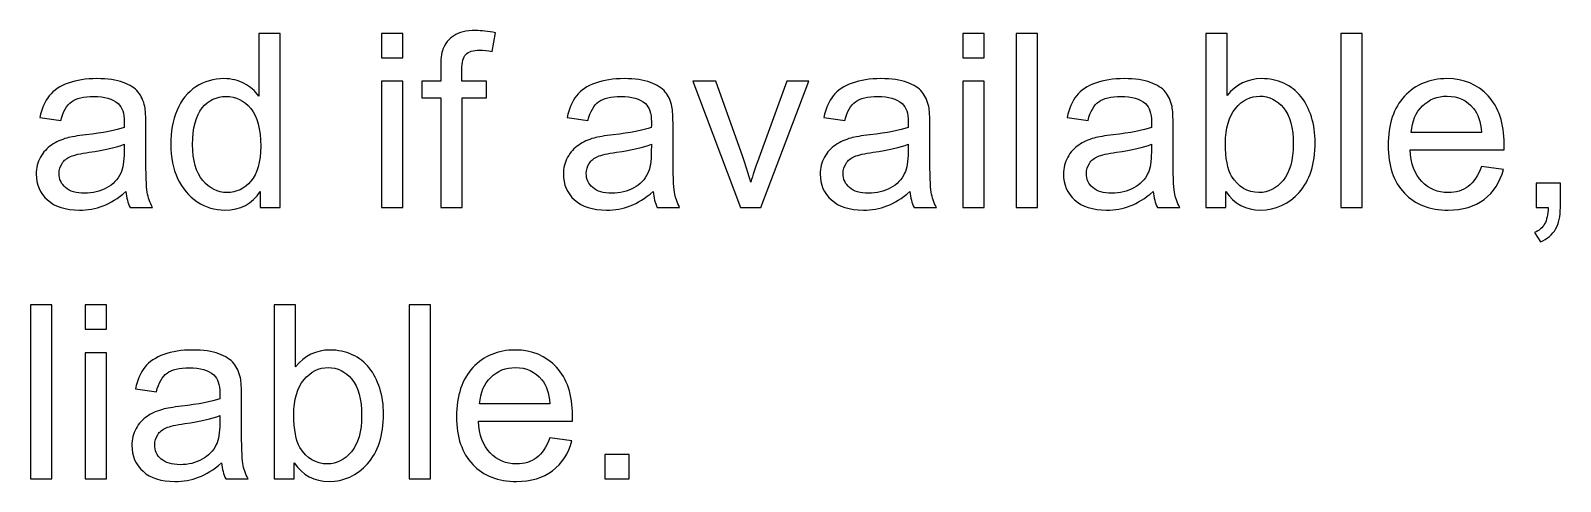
# Model space of a CAD drawing. Header units: centimetres. Extents: x 32 to 238, y -190 to 31.
# Drawn here: x 93.77 to 109.75, y -88.99 to -84.28 of the extents above; entities that cross this region are included whole.
import ezdxf

# ---------------------------------------------------------------- set-up
doc = ezdxf.new("R2010")
doc.units = ezdxf.units.CM
doc.header["$MEASUREMENT"] = 0
doc.layers.add('Layer 1', color=7, linetype='Continuous')

msp = doc.modelspace()

# ---------------------------------------------------------------- linework, layer by layer
at = {"layer": 'Layer 1', "color": 250}
for points, knots in [([(96.16921, -86.12579), (96.16921, -86.12579), (96.16921, -85.95857), (96.16921, -85.95857), (96.08581, -86.08854), (95.96305, -86.15373), (95.80091, -86.15373), (95.69592, -86.15373), (95.5994, -86.12494), (95.51177, -86.06695), (95.42372, -86.00937), (95.35556, -85.92852), (95.30688, -85.82522), (95.25862, -85.72151), (95.23449, -85.60255), (95.23449, -85.46793), (95.23449, -85.3367), (95.2565, -85.21774), (95.30011, -85.11064), (95.34413, -85.00396), (95.40975, -84.92183), (95.49738, -84.8651), (95.58459, -84.80795), (95.6828, -84.77959), (95.79075, -84.77959), (95.87034, -84.77959), (95.94103, -84.79652), (96.00284, -84.82997), (96.06465, -84.86341), (96.11502, -84.90744), (96.15397, -84.9612), (96.15397, -84.9612), (96.15397, -84.30715), (96.15397, -84.30715), (96.15397, -84.30715), (96.37749, -84.30715), (96.37749, -84.30715), (96.37749, -84.30715), (96.37749, -86.12579), (96.37749, -86.12579), (96.37749, -86.12579), (96.16921, -86.12579), (96.16921, -86.12579)], [0, 0, 0, 0, 0.07142857, 0.07142857, 0.07142857, 0.14285714, 0.14285714, 0.14285714, 0.21428571, 0.21428571, 0.21428571, 0.28571429, 0.28571429, 0.28571429, 0.35714286, 0.35714286, 0.35714286, 0.42857143, 0.42857143, 0.42857143, 0.5, 0.5, 0.5, 0.57142857, 0.57142857, 0.57142857, 0.64285714, 0.64285714, 0.64285714, 0.71428571, 0.71428571, 0.71428571, 0.78571429, 0.78571429, 0.78571429, 0.85714286, 0.85714286, 0.85714286, 0.92857143, 0.92857143, 0.92857143, 1, 1, 1, 1]), ([(97.43667, -84.56115), (97.43667, -84.56115), (97.43667, -84.30715), (97.43667, -84.30715), (97.43667, -84.30715), (97.66019, -84.30715), (97.66019, -84.30715), (97.66019, -84.30715), (97.66019, -84.56115), (97.66019, -84.56115), (97.66019, -84.56115), (97.43667, -84.56115), (97.43667, -84.56115)], [0, 0, 0, 0, 0.25, 0.25, 0.25, 0.5, 0.5, 0.5, 0.75, 0.75, 0.75, 1, 1, 1, 1]), ([(98.05431, -86.12579), (98.05431, -86.12579), (98.05431, -84.98025), (98.05431, -84.98025), (98.05431, -84.98025), (97.85619, -84.98025), (97.85619, -84.98025), (97.85619, -84.98025), (97.85619, -84.80753), (97.85619, -84.80753), (97.85619, -84.80753), (98.05431, -84.80753), (98.05431, -84.80753), (98.05431, -84.80753), (98.05431, -84.66783), (98.05431, -84.66783), (98.05431, -84.57935), (98.06193, -84.51374), (98.07759, -84.47098), (98.09918, -84.41341), (98.13644, -84.36642), (98.19062, -84.33043), (98.24439, -84.29445), (98.32016, -84.27667), (98.41753, -84.27667), (98.48061, -84.27667), (98.55003, -84.28429), (98.62623, -84.29911), (98.62623, -84.29911), (98.59279, -84.49469), (98.59279, -84.49469), (98.54622, -84.48664), (98.50262, -84.48241), (98.46113, -84.48241), (98.3934, -84.48241), (98.34556, -84.4968), (98.3172, -84.52559), (98.28926, -84.55438), (98.27529, -84.60814), (98.27529, -84.68688), (98.27529, -84.68688), (98.27529, -84.80753), (98.27529, -84.80753), (98.27529, -84.80753), (98.53183, -84.80753), (98.53183, -84.80753), (98.53183, -84.80753), (98.53183, -84.98025), (98.53183, -84.98025), (98.53183, -84.98025), (98.27783, -84.98025), (98.27783, -84.98025), (98.27783, -84.98025), (98.27783, -86.12579), (98.27783, -86.12579), (98.27783, -86.12579), (98.05431, -86.12579), (98.05431, -86.12579)], [0, 0, 0, 0, 0.05263158, 0.05263158, 0.05263158, 0.10526316, 0.10526316, 0.10526316, 0.15789474, 0.15789474, 0.15789474, 0.21052632, 0.21052632, 0.21052632, 0.26315789, 0.26315789, 0.26315789, 0.31578947, 0.31578947, 0.31578947, 0.36842105, 0.36842105, 0.36842105, 0.42105263, 0.42105263, 0.42105263, 0.47368421, 0.47368421, 0.47368421, 0.52631579, 0.52631579, 0.52631579, 0.57894737, 0.57894737, 0.57894737, 0.63157895, 0.63157895, 0.63157895, 0.68421053, 0.68421053, 0.68421053, 0.73684211, 0.73684211, 0.73684211, 0.78947368, 0.78947368, 0.78947368, 0.84210526, 0.84210526, 0.84210526, 0.89473684, 0.89473684, 0.89473684, 0.94736842, 0.94736842, 0.94736842, 1, 1, 1, 1]), ([(103.50769, -84.56115), (103.50769, -84.56115), (103.50769, -84.30715), (103.50769, -84.30715), (103.50769, -84.30715), (103.73121, -84.30715), (103.73121, -84.30715), (103.73121, -84.30715), (103.73121, -84.56115), (103.73121, -84.56115), (103.73121, -84.56115), (103.50769, -84.56115), (103.50769, -84.56115)], [0, 0, 0, 0, 0.25, 0.25, 0.25, 0.5, 0.5, 0.5, 0.75, 0.75, 0.75, 1, 1, 1, 1]), ([(104.06691, -86.12579), (104.06691, -86.12579), (104.06691, -84.30715), (104.06691, -84.30715), (104.06691, -84.30715), (104.29043, -84.30715), (104.29043, -84.30715), (104.29043, -84.30715), (104.29043, -86.12579), (104.29043, -86.12579), (104.29043, -86.12579), (104.06691, -86.12579), (104.06691, -86.12579)], [0, 0, 0, 0, 0.25, 0.25, 0.25, 0.5, 0.5, 0.5, 0.75, 0.75, 0.75, 1, 1, 1, 1]), ([(106.25469, -86.12579), (106.25469, -86.12579), (106.04641, -86.12579), (106.04641, -86.12579), (106.04641, -86.12579), (106.04641, -84.30715), (106.04641, -84.30715), (106.04641, -84.30715), (106.26993, -84.30715), (106.26993, -84.30715), (106.26993, -84.30715), (106.26993, -84.95612), (106.26993, -84.95612), (106.36433, -84.83843), (106.48456, -84.77959), (106.63103, -84.77959), (106.71189, -84.77959), (106.78894, -84.79568), (106.86133, -84.82827), (106.93372, -84.86087), (106.99298, -84.90701), (107.03997, -84.96586), (107.08654, -85.02512), (107.12337, -85.09624), (107.14962, -85.17964), (107.17629, -85.26261), (107.18941, -85.35194), (107.18941, -85.44676), (107.18941, -85.67198), (107.13353, -85.84639), (107.02219, -85.96916), (106.91043, -86.09235), (106.77666, -86.15373), (106.62045, -86.15373), (106.46509, -86.15373), (106.34317, -86.08896), (106.25469, -85.95984), (106.25469, -85.95984), (106.25469, -86.12579), (106.25469, -86.12579)], [0, 0, 0, 0, 0.07692308, 0.07692308, 0.07692308, 0.15384615, 0.15384615, 0.15384615, 0.23076923, 0.23076923, 0.23076923, 0.30769231, 0.30769231, 0.30769231, 0.38461538, 0.38461538, 0.38461538, 0.46153846, 0.46153846, 0.46153846, 0.53846154, 0.53846154, 0.53846154, 0.61538462, 0.61538462, 0.61538462, 0.69230769, 0.69230769, 0.69230769, 0.76923077, 0.76923077, 0.76923077, 0.84615385, 0.84615385, 0.84615385, 0.92307692, 0.92307692, 0.92307692, 1, 1, 1, 1]), ([(107.45653, -86.12579), (107.45653, -86.12579), (107.45653, -84.30715), (107.45653, -84.30715), (107.45653, -84.30715), (107.68005, -84.30715), (107.68005, -84.30715), (107.68005, -84.30715), (107.68005, -86.12579), (107.68005, -86.12579), (107.68005, -86.12579), (107.45653, -86.12579), (107.45653, -86.12579)], [0, 0, 0, 0, 0.25, 0.25, 0.25, 0.5, 0.5, 0.5, 0.75, 0.75, 0.75, 1, 1, 1, 1]), ([(94.76671, -85.96069), (94.68374, -86.03139), (94.60373, -86.08092), (94.5271, -86.11013), (94.45048, -86.13934), (94.36835, -86.15373), (94.2803, -86.15373), (94.13552, -86.15373), (94.02418, -86.11859), (93.94629, -86.0479), (93.8684, -85.97762), (93.82945, -85.88745), (93.82945, -85.77781), (93.82945, -85.71346), (93.84427, -85.65462), (93.87348, -85.60128), (93.90311, -85.54794), (93.94163, -85.50561), (93.98905, -85.47343), (94.03688, -85.44126), (94.09022, -85.41671), (94.14991, -85.4002), (94.19394, -85.38877), (94.2604, -85.37776), (94.34888, -85.36675), (94.52922, -85.34559), (94.66257, -85.31976), (94.74766, -85.29013), (94.74851, -85.25965), (94.74893, -85.24018), (94.74893, -85.23213), (94.74893, -85.14154), (94.72776, -85.07762), (94.68543, -85.04036), (94.62828, -84.98999), (94.54319, -84.96501), (94.43058, -84.96501), (94.32517, -84.96501), (94.24728, -84.98364), (94.19733, -85.02047), (94.14695, -85.0573), (94.11012, -85.12249), (94.08599, -85.21647), (94.08599, -85.21647), (93.86755, -85.18599), (93.86755, -85.18599), (93.88745, -85.09243), (93.92004, -85.01666), (93.96576, -84.95908), (94.01148, -84.90151), (94.07752, -84.85748), (94.16388, -84.82616), (94.24982, -84.79525), (94.35015, -84.77959), (94.4636, -84.77959), (94.57621, -84.77959), (94.66807, -84.79271), (94.73877, -84.81938), (94.80904, -84.84605), (94.86111, -84.87907), (94.89413, -84.91929), (94.92715, -84.95951), (94.95044, -85.01031), (94.96398, -85.07169), (94.97118, -85.10979), (94.97499, -85.17837), (94.97499, -85.27701), (94.97499, -85.27701), (94.97499, -85.57334), (94.97499, -85.57334), (94.97499, -85.78035), (94.97965, -85.91116), (94.98896, -85.96662), (94.99785, -86.02207), (95.01648, -86.07499), (95.04357, -86.12579), (95.04357, -86.12579), (94.80989, -86.12579), (94.80989, -86.12579), (94.78745, -86.0788), (94.77306, -86.02377), (94.76671, -85.96069)], [0, 0, 0, 0, 0.03703704, 0.03703704, 0.03703704, 0.07407407, 0.07407407, 0.07407407, 0.11111111, 0.11111111, 0.11111111, 0.14814815, 0.14814815, 0.14814815, 0.18518519, 0.18518519, 0.18518519, 0.22222222, 0.22222222, 0.22222222, 0.25925926, 0.25925926, 0.25925926, 0.2962963, 0.2962963, 0.2962963, 0.33333333, 0.33333333, 0.33333333, 0.37037037, 0.37037037, 0.37037037, 0.40740741, 0.40740741, 0.40740741, 0.44444444, 0.44444444, 0.44444444, 0.48148148, 0.48148148, 0.48148148, 0.51851852, 0.51851852, 0.51851852, 0.55555556, 0.55555556, 0.55555556, 0.59259259, 0.59259259, 0.59259259, 0.62962963, 0.62962963, 0.62962963, 0.66666667, 0.66666667, 0.66666667, 0.7037037, 0.7037037, 0.7037037, 0.74074074, 0.74074074, 0.74074074, 0.77777778, 0.77777778, 0.77777778, 0.81481481, 0.81481481, 0.81481481, 0.85185185, 0.85185185, 0.85185185, 0.88888889, 0.88888889, 0.88888889, 0.92592593, 0.92592593, 0.92592593, 0.96296296, 0.96296296, 0.96296296, 1, 1, 1, 1]), ([(97.43667, -86.12579), (97.43667, -86.12579), (97.43667, -84.80753), (97.43667, -84.80753), (97.43667, -84.80753), (97.66019, -84.80753), (97.66019, -84.80753), (97.66019, -84.80753), (97.66019, -86.12579), (97.66019, -86.12579), (97.66019, -86.12579), (97.43667, -86.12579), (97.43667, -86.12579)], [0, 0, 0, 0, 0.25, 0.25, 0.25, 0.5, 0.5, 0.5, 0.75, 0.75, 0.75, 1, 1, 1, 1]), ([(100.27343, -85.96069), (100.19046, -86.03139), (100.11045, -86.08092), (100.03382, -86.11013), (99.9572, -86.13934), (99.87507, -86.15373), (99.78702, -86.15373), (99.64224, -86.15373), (99.5309, -86.11859), (99.45301, -86.0479), (99.37512, -85.97762), (99.33617, -85.88745), (99.33617, -85.77781), (99.33617, -85.71346), (99.35099, -85.65462), (99.3802, -85.60128), (99.40983, -85.54794), (99.44835, -85.50561), (99.49577, -85.47343), (99.5436, -85.44126), (99.59694, -85.41671), (99.65663, -85.4002), (99.70066, -85.38877), (99.76712, -85.37776), (99.8556, -85.36675), (100.03594, -85.34559), (100.16929, -85.31976), (100.25438, -85.29013), (100.25523, -85.25965), (100.25565, -85.24018), (100.25565, -85.23213), (100.25565, -85.14154), (100.23448, -85.07762), (100.19215, -85.04036), (100.135, -84.98999), (100.04991, -84.96501), (99.9373, -84.96501), (99.83189, -84.96501), (99.754, -84.98364), (99.70405, -85.02047), (99.65367, -85.0573), (99.61684, -85.12249), (99.59271, -85.21647), (99.59271, -85.21647), (99.37427, -85.18599), (99.37427, -85.18599), (99.39417, -85.09243), (99.42676, -85.01666), (99.47248, -84.95908), (99.5182, -84.90151), (99.58424, -84.85748), (99.6706, -84.82616), (99.75654, -84.79525), (99.85687, -84.77959), (99.97032, -84.77959), (100.08293, -84.77959), (100.17479, -84.79271), (100.24549, -84.81938), (100.31576, -84.84605), (100.36783, -84.87907), (100.40085, -84.91929), (100.43387, -84.95951), (100.45716, -85.01031), (100.4707, -85.07169), (100.4779, -85.10979), (100.48171, -85.17837), (100.48171, -85.27701), (100.48171, -85.27701), (100.48171, -85.57334), (100.48171, -85.57334), (100.48171, -85.78035), (100.48637, -85.91116), (100.49568, -85.96662), (100.50457, -86.02207), (100.5232, -86.07499), (100.55029, -86.12579), (100.55029, -86.12579), (100.31661, -86.12579), (100.31661, -86.12579), (100.29417, -86.0788), (100.27978, -86.02377), (100.27343, -85.96069)], [0, 0, 0, 0, 0.03703704, 0.03703704, 0.03703704, 0.07407407, 0.07407407, 0.07407407, 0.11111111, 0.11111111, 0.11111111, 0.14814815, 0.14814815, 0.14814815, 0.18518519, 0.18518519, 0.18518519, 0.22222222, 0.22222222, 0.22222222, 0.25925926, 0.25925926, 0.25925926, 0.2962963, 0.2962963, 0.2962963, 0.33333333, 0.33333333, 0.33333333, 0.37037037, 0.37037037, 0.37037037, 0.40740741, 0.40740741, 0.40740741, 0.44444444, 0.44444444, 0.44444444, 0.48148148, 0.48148148, 0.48148148, 0.51851852, 0.51851852, 0.51851852, 0.55555556, 0.55555556, 0.55555556, 0.59259259, 0.59259259, 0.59259259, 0.62962963, 0.62962963, 0.62962963, 0.66666667, 0.66666667, 0.66666667, 0.7037037, 0.7037037, 0.7037037, 0.74074074, 0.74074074, 0.74074074, 0.77777778, 0.77777778, 0.77777778, 0.81481481, 0.81481481, 0.81481481, 0.85185185, 0.85185185, 0.85185185, 0.88888889, 0.88888889, 0.88888889, 0.92592593, 0.92592593, 0.92592593, 0.96296296, 0.96296296, 0.96296296, 1, 1, 1, 1]), ([(101.18529, -86.12579), (101.18529, -86.12579), (100.68787, -84.80753), (100.68787, -84.80753), (100.68787, -84.80753), (100.92705, -84.80753), (100.92705, -84.80753), (100.92705, -84.80753), (101.20899, -85.59705), (101.20899, -85.59705), (101.23947, -85.68214), (101.26784, -85.77061), (101.29366, -85.86248), (101.31356, -85.79305), (101.34107, -85.70965), (101.37706, -85.61186), (101.37706, -85.61186), (101.67, -84.80753), (101.67, -84.80753), (101.67, -84.80753), (101.89945, -84.80753), (101.89945, -84.80753), (101.89945, -84.80753), (101.40034, -86.12579), (101.40034, -86.12579), (101.40034, -86.12579), (101.18529, -86.12579), (101.18529, -86.12579)], [0, 0, 0, 0, 0.11111111, 0.11111111, 0.11111111, 0.22222222, 0.22222222, 0.22222222, 0.33333333, 0.33333333, 0.33333333, 0.44444444, 0.44444444, 0.44444444, 0.55555556, 0.55555556, 0.55555556, 0.66666667, 0.66666667, 0.66666667, 0.77777778, 0.77777778, 0.77777778, 0.88888889, 0.88888889, 0.88888889, 1, 1, 1, 1]), ([(102.95609, -85.96069), (102.87312, -86.03139), (102.79311, -86.08092), (102.71648, -86.11013), (102.63986, -86.13934), (102.55773, -86.15373), (102.46968, -86.15373), (102.3249, -86.15373), (102.21356, -86.11859), (102.13567, -86.0479), (102.05778, -85.97762), (102.01883, -85.88745), (102.01883, -85.77781), (102.01883, -85.71346), (102.03365, -85.65462), (102.06286, -85.60128), (102.09249, -85.54794), (102.13101, -85.50561), (102.17843, -85.47343), (102.22626, -85.44126), (102.2796, -85.41671), (102.33929, -85.4002), (102.38332, -85.38877), (102.44978, -85.37776), (102.53826, -85.36675), (102.7186, -85.34559), (102.85195, -85.31976), (102.93704, -85.29013), (102.93789, -85.25965), (102.93831, -85.24018), (102.93831, -85.23213), (102.93831, -85.14154), (102.91714, -85.07762), (102.87481, -85.04036), (102.81766, -84.98999), (102.73257, -84.96501), (102.61996, -84.96501), (102.51455, -84.96501), (102.43666, -84.98364), (102.38671, -85.02047), (102.33633, -85.0573), (102.2995, -85.12249), (102.27537, -85.21647), (102.27537, -85.21647), (102.05693, -85.18599), (102.05693, -85.18599), (102.07683, -85.09243), (102.10942, -85.01666), (102.15514, -84.95908), (102.20086, -84.90151), (102.2669, -84.85748), (102.35326, -84.82616), (102.4392, -84.79525), (102.53953, -84.77959), (102.65298, -84.77959), (102.76559, -84.77959), (102.85745, -84.79271), (102.92815, -84.81938), (102.99842, -84.84605), (103.05049, -84.87907), (103.08351, -84.91929), (103.11653, -84.95951), (103.13982, -85.01031), (103.15336, -85.07169), (103.16056, -85.10979), (103.16437, -85.17837), (103.16437, -85.27701), (103.16437, -85.27701), (103.16437, -85.57334), (103.16437, -85.57334), (103.16437, -85.78035), (103.16903, -85.91116), (103.17834, -85.96662), (103.18723, -86.02207), (103.20586, -86.07499), (103.23295, -86.12579), (103.23295, -86.12579), (102.99927, -86.12579), (102.99927, -86.12579), (102.97683, -86.0788), (102.96244, -86.02377), (102.95609, -85.96069)], [0, 0, 0, 0, 0.03703704, 0.03703704, 0.03703704, 0.07407407, 0.07407407, 0.07407407, 0.11111111, 0.11111111, 0.11111111, 0.14814815, 0.14814815, 0.14814815, 0.18518519, 0.18518519, 0.18518519, 0.22222222, 0.22222222, 0.22222222, 0.25925926, 0.25925926, 0.25925926, 0.2962963, 0.2962963, 0.2962963, 0.33333333, 0.33333333, 0.33333333, 0.37037037, 0.37037037, 0.37037037, 0.40740741, 0.40740741, 0.40740741, 0.44444444, 0.44444444, 0.44444444, 0.48148148, 0.48148148, 0.48148148, 0.51851852, 0.51851852, 0.51851852, 0.55555556, 0.55555556, 0.55555556, 0.59259259, 0.59259259, 0.59259259, 0.62962963, 0.62962963, 0.62962963, 0.66666667, 0.66666667, 0.66666667, 0.7037037, 0.7037037, 0.7037037, 0.74074074, 0.74074074, 0.74074074, 0.77777778, 0.77777778, 0.77777778, 0.81481481, 0.81481481, 0.81481481, 0.85185185, 0.85185185, 0.85185185, 0.88888889, 0.88888889, 0.88888889, 0.92592593, 0.92592593, 0.92592593, 0.96296296, 0.96296296, 0.96296296, 1, 1, 1, 1]), ([(103.50769, -86.12579), (103.50769, -86.12579), (103.50769, -84.80753), (103.50769, -84.80753), (103.50769, -84.80753), (103.73121, -84.80753), (103.73121, -84.80753), (103.73121, -84.80753), (103.73121, -86.12579), (103.73121, -86.12579), (103.73121, -86.12579), (103.50769, -86.12579), (103.50769, -86.12579)], [0, 0, 0, 0, 0.25, 0.25, 0.25, 0.5, 0.5, 0.5, 0.75, 0.75, 0.75, 1, 1, 1, 1]), ([(105.49735, -85.96069), (105.41438, -86.03139), (105.33437, -86.08092), (105.25774, -86.11013), (105.18112, -86.13934), (105.09899, -86.15373), (105.01094, -86.15373), (104.86616, -86.15373), (104.75482, -86.11859), (104.67693, -86.0479), (104.59904, -85.97762), (104.56009, -85.88745), (104.56009, -85.77781), (104.56009, -85.71346), (104.57491, -85.65462), (104.60412, -85.60128), (104.63375, -85.54794), (104.67227, -85.50561), (104.71969, -85.47343), (104.76752, -85.44126), (104.82086, -85.41671), (104.88055, -85.4002), (104.92458, -85.38877), (104.99104, -85.37776), (105.07952, -85.36675), (105.25986, -85.34559), (105.39321, -85.31976), (105.4783, -85.29013), (105.47915, -85.25965), (105.47957, -85.24018), (105.47957, -85.23213), (105.47957, -85.14154), (105.4584, -85.07762), (105.41607, -85.04036), (105.35892, -84.98999), (105.27383, -84.96501), (105.16122, -84.96501), (105.05581, -84.96501), (104.97792, -84.98364), (104.92797, -85.02047), (104.87759, -85.0573), (104.84076, -85.12249), (104.81663, -85.21647), (104.81663, -85.21647), (104.59819, -85.18599), (104.59819, -85.18599), (104.61809, -85.09243), (104.65068, -85.01666), (104.6964, -84.95908), (104.74212, -84.90151), (104.80816, -84.85748), (104.89452, -84.82616), (104.98046, -84.79525), (105.08079, -84.77959), (105.19424, -84.77959), (105.30685, -84.77959), (105.39871, -84.79271), (105.46941, -84.81938), (105.53968, -84.84605), (105.59175, -84.87907), (105.62477, -84.91929), (105.65779, -84.95951), (105.68108, -85.01031), (105.69462, -85.07169), (105.70182, -85.10979), (105.70563, -85.17837), (105.70563, -85.27701), (105.70563, -85.27701), (105.70563, -85.57334), (105.70563, -85.57334), (105.70563, -85.78035), (105.71029, -85.91116), (105.7196, -85.96662), (105.72849, -86.02207), (105.74712, -86.07499), (105.77421, -86.12579), (105.77421, -86.12579), (105.54053, -86.12579), (105.54053, -86.12579), (105.51809, -86.0788), (105.5037, -86.02377), (105.49735, -85.96069)], [0, 0, 0, 0, 0.03703704, 0.03703704, 0.03703704, 0.07407407, 0.07407407, 0.07407407, 0.11111111, 0.11111111, 0.11111111, 0.14814815, 0.14814815, 0.14814815, 0.18518519, 0.18518519, 0.18518519, 0.22222222, 0.22222222, 0.22222222, 0.25925926, 0.25925926, 0.25925926, 0.2962963, 0.2962963, 0.2962963, 0.33333333, 0.33333333, 0.33333333, 0.37037037, 0.37037037, 0.37037037, 0.40740741, 0.40740741, 0.40740741, 0.44444444, 0.44444444, 0.44444444, 0.48148148, 0.48148148, 0.48148148, 0.51851852, 0.51851852, 0.51851852, 0.55555556, 0.55555556, 0.55555556, 0.59259259, 0.59259259, 0.59259259, 0.62962963, 0.62962963, 0.62962963, 0.66666667, 0.66666667, 0.66666667, 0.7037037, 0.7037037, 0.7037037, 0.74074074, 0.74074074, 0.74074074, 0.77777778, 0.77777778, 0.77777778, 0.81481481, 0.81481481, 0.81481481, 0.85185185, 0.85185185, 0.85185185, 0.88888889, 0.88888889, 0.88888889, 0.92592593, 0.92592593, 0.92592593, 0.96296296, 0.96296296, 0.96296296, 1, 1, 1, 1]), ([(108.92507, -85.69907), (108.92507, -85.69907), (109.15621, -85.72955), (109.15621, -85.72955), (109.12023, -85.86375), (109.05292, -85.96831), (108.9547, -86.04239), (108.85649, -86.11648), (108.73118, -86.15373), (108.57836, -86.15373), (108.38617, -86.15373), (108.23377, -86.09446), (108.12116, -85.97593), (108.00855, -85.85782), (107.95225, -85.69145), (107.95225, -85.47767), (107.95225, -85.25669), (108.00898, -85.08481), (108.12285, -84.96289), (108.23673, -84.84055), (108.38447, -84.77959), (108.56608, -84.77959), (108.74177, -84.77959), (108.88528, -84.83928), (108.99661, -84.95908), (109.10795, -85.07889), (109.16383, -85.24737), (109.16383, -85.46454), (109.16383, -85.47767), (109.16341, -85.49756), (109.16256, -85.52381), (109.16256, -85.52381), (108.18085, -85.52381), (108.18085, -85.52381), (108.18932, -85.66817), (108.22996, -85.77908), (108.30362, -85.8557), (108.37685, -85.93233), (108.46872, -85.97085), (108.57836, -85.97085), (108.66006, -85.97085), (108.72991, -85.94926), (108.78749, -85.90608), (108.84548, -85.8629), (108.8912, -85.7939), (108.92507, -85.69907)], [0, 0, 0, 0, 0.06666667, 0.06666667, 0.06666667, 0.13333333, 0.13333333, 0.13333333, 0.2, 0.2, 0.2, 0.26666667, 0.26666667, 0.26666667, 0.33333333, 0.33333333, 0.33333333, 0.4, 0.4, 0.4, 0.46666667, 0.46666667, 0.46666667, 0.53333333, 0.53333333, 0.53333333, 0.6, 0.6, 0.6, 0.66666667, 0.66666667, 0.66666667, 0.73333333, 0.73333333, 0.73333333, 0.8, 0.8, 0.8, 0.86666667, 0.86666667, 0.86666667, 0.93333333, 0.93333333, 0.93333333, 1, 1, 1, 1]), ([(95.46309, -85.46835), (95.46309, -85.63684), (95.49865, -85.76257), (95.57019, -85.84597), (95.64131, -85.92936), (95.72556, -85.97085), (95.8225, -85.97085), (95.92029, -85.97085), (96.00326, -85.93106), (96.07184, -85.85147), (96.14, -85.77188), (96.17429, -85.65039), (96.17429, -85.48698), (96.17429, -85.30749), (96.13958, -85.17541), (96.06973, -85.09116), (96.0003, -85.00692), (95.91436, -84.96501), (95.81234, -84.96501), (95.71286, -84.96501), (95.62988, -85.00523), (95.563, -85.08608), (95.49653, -85.16694), (95.46309, -85.29436), (95.46309, -85.46835)], [0, 0, 0, 0, 0.125, 0.125, 0.125, 0.25, 0.25, 0.25, 0.375, 0.375, 0.375, 0.5, 0.5, 0.5, 0.625, 0.625, 0.625, 0.75, 0.75, 0.75, 0.875, 0.875, 0.875, 1, 1, 1, 1]), ([(106.25215, -85.45692), (106.25215, -85.6144), (106.27374, -85.72828), (106.3165, -85.79855), (106.38677, -85.91328), (106.4816, -85.97085), (106.6014, -85.97085), (106.69919, -85.97085), (106.78343, -85.92852), (106.85413, -85.84385), (106.92525, -85.75918), (106.96081, -85.63303), (106.96081, -85.46539), (106.96081, -85.29352), (106.92694, -85.16694), (106.85879, -85.08524), (106.79063, -85.00353), (106.70808, -84.96247), (106.61156, -84.96247), (106.51377, -84.96247), (106.42953, -85.0048), (106.35883, -85.08947), (106.28771, -85.17414), (106.25215, -85.29648), (106.25215, -85.45692)], [0, 0, 0, 0, 0.125, 0.125, 0.125, 0.25, 0.25, 0.25, 0.375, 0.375, 0.375, 0.5, 0.5, 0.5, 0.625, 0.625, 0.625, 0.75, 0.75, 0.75, 0.875, 0.875, 0.875, 1, 1, 1, 1]), ([(108.19355, -85.34093), (108.19355, -85.34093), (108.92761, -85.34093), (108.92761, -85.34093), (108.91787, -85.23002), (108.88951, -85.14704), (108.84337, -85.09159), (108.77267, -85.00565), (108.68038, -84.96247), (108.56735, -84.96247), (108.46491, -84.96247), (108.37897, -84.99676), (108.30912, -85.06534), (108.23969, -85.13392), (108.20117, -85.22578), (108.19355, -85.34093)], [0, 0, 0, 0, 0.2, 0.2, 0.2, 0.4, 0.4, 0.4, 0.6, 0.6, 0.6, 0.8, 0.8, 0.8, 1, 1, 1, 1]), ([(94.74893, -85.46539), (94.66765, -85.49841), (94.54573, -85.52635), (94.38317, -85.54921), (94.29088, -85.56233), (94.22569, -85.57715), (94.18759, -85.59366), (94.14949, -85.61017), (94.12028, -85.6343), (94.09954, -85.66563), (94.07879, -85.69738), (94.06821, -85.73251), (94.06821, -85.77146), (94.06821, -85.8303), (94.09065, -85.87983), (94.13594, -85.9192), (94.18124, -85.95857), (94.24728, -85.97847), (94.33406, -85.97847), (94.42, -85.97847), (94.49662, -85.95984), (94.56393, -85.92217), (94.63082, -85.88491), (94.68035, -85.83369), (94.71168, -85.76892), (94.73581, -85.71854), (94.74766, -85.64446), (94.74766, -85.54667), (94.74766, -85.54667), (94.74893, -85.46539), (94.74893, -85.46539)], [0, 0, 0, 0, 0.1, 0.1, 0.1, 0.2, 0.2, 0.2, 0.3, 0.3, 0.3, 0.4, 0.4, 0.4, 0.5, 0.5, 0.5, 0.6, 0.6, 0.6, 0.7, 0.7, 0.7, 0.8, 0.8, 0.8, 0.9, 0.9, 0.9, 1, 1, 1, 1]), ([(100.25565, -85.46539), (100.17437, -85.49841), (100.05245, -85.52635), (99.88989, -85.54921), (99.7976, -85.56233), (99.73241, -85.57715), (99.69431, -85.59366), (99.65621, -85.61017), (99.627, -85.6343), (99.60626, -85.66563), (99.58551, -85.69738), (99.57493, -85.73251), (99.57493, -85.77146), (99.57493, -85.8303), (99.59737, -85.87983), (99.64266, -85.9192), (99.68796, -85.95857), (99.754, -85.97847), (99.84078, -85.97847), (99.92672, -85.97847), (100.00334, -85.95984), (100.07065, -85.92217), (100.13754, -85.88491), (100.18707, -85.83369), (100.2184, -85.76892), (100.24253, -85.71854), (100.25438, -85.64446), (100.25438, -85.54667), (100.25438, -85.54667), (100.25565, -85.46539), (100.25565, -85.46539)], [0, 0, 0, 0, 0.1, 0.1, 0.1, 0.2, 0.2, 0.2, 0.3, 0.3, 0.3, 0.4, 0.4, 0.4, 0.5, 0.5, 0.5, 0.6, 0.6, 0.6, 0.7, 0.7, 0.7, 0.8, 0.8, 0.8, 0.9, 0.9, 0.9, 1, 1, 1, 1]), ([(102.93831, -85.46539), (102.85703, -85.49841), (102.73511, -85.52635), (102.57255, -85.54921), (102.48026, -85.56233), (102.41507, -85.57715), (102.37697, -85.59366), (102.33887, -85.61017), (102.30966, -85.6343), (102.28892, -85.66563), (102.26817, -85.69738), (102.25759, -85.73251), (102.25759, -85.77146), (102.25759, -85.8303), (102.28003, -85.87983), (102.32532, -85.9192), (102.37062, -85.95857), (102.43666, -85.97847), (102.52344, -85.97847), (102.60938, -85.97847), (102.686, -85.95984), (102.75331, -85.92217), (102.8202, -85.88491), (102.86973, -85.83369), (102.90106, -85.76892), (102.92519, -85.71854), (102.93704, -85.64446), (102.93704, -85.54667), (102.93704, -85.54667), (102.93831, -85.46539), (102.93831, -85.46539)], [0, 0, 0, 0, 0.1, 0.1, 0.1, 0.2, 0.2, 0.2, 0.3, 0.3, 0.3, 0.4, 0.4, 0.4, 0.5, 0.5, 0.5, 0.6, 0.6, 0.6, 0.7, 0.7, 0.7, 0.8, 0.8, 0.8, 0.9, 0.9, 0.9, 1, 1, 1, 1]), ([(105.47957, -85.46539), (105.39829, -85.49841), (105.27637, -85.52635), (105.11381, -85.54921), (105.02152, -85.56233), (104.95633, -85.57715), (104.91823, -85.59366), (104.88013, -85.61017), (104.85092, -85.6343), (104.83018, -85.66563), (104.80943, -85.69738), (104.79885, -85.73251), (104.79885, -85.77146), (104.79885, -85.8303), (104.82129, -85.87983), (104.86658, -85.9192), (104.91188, -85.95857), (104.97792, -85.97847), (105.0647, -85.97847), (105.15064, -85.97847), (105.22726, -85.95984), (105.29457, -85.92217), (105.36146, -85.88491), (105.41099, -85.83369), (105.44232, -85.76892), (105.46645, -85.71854), (105.4783, -85.64446), (105.4783, -85.54667), (105.4783, -85.54667), (105.47957, -85.46539), (105.47957, -85.46539)], [0, 0, 0, 0, 0.1, 0.1, 0.1, 0.2, 0.2, 0.2, 0.3, 0.3, 0.3, 0.4, 0.4, 0.4, 0.5, 0.5, 0.5, 0.6, 0.6, 0.6, 0.7, 0.7, 0.7, 0.8, 0.8, 0.8, 0.9, 0.9, 0.9, 1, 1, 1, 1]), ([(109.49699, -86.12579), (109.49699, -86.12579), (109.49699, -85.87179), (109.49699, -85.87179), (109.49699, -85.87179), (109.75099, -85.87179), (109.75099, -85.87179), (109.75099, -85.87179), (109.75099, -86.12579), (109.75099, -86.12579), (109.75099, -86.21935), (109.73448, -86.29512), (109.70104, -86.3527), (109.66802, -86.41027), (109.6151, -86.45514), (109.54271, -86.48647), (109.54271, -86.48647), (109.48175, -86.38995), (109.48175, -86.38995), (109.52916, -86.36921), (109.56388, -86.33873), (109.58589, -86.29893), (109.60833, -86.25872), (109.62103, -86.20114), (109.62357, -86.12579), (109.62357, -86.12579), (109.49699, -86.12579), (109.49699, -86.12579)], [0, 0, 0, 0, 0.11111111, 0.11111111, 0.11111111, 0.22222222, 0.22222222, 0.22222222, 0.33333333, 0.33333333, 0.33333333, 0.44444444, 0.44444444, 0.44444444, 0.55555556, 0.55555556, 0.55555556, 0.66666667, 0.66666667, 0.66666667, 0.77777778, 0.77777778, 0.77777778, 0.88888889, 0.88888889, 0.88888889, 1, 1, 1, 1]), ([(93.77059, -88.9634), (93.77059, -88.9634), (93.77059, -87.14476), (93.77059, -87.14476), (93.77059, -87.14476), (93.99411, -87.14476), (93.99411, -87.14476), (93.99411, -87.14476), (93.99411, -88.9634), (93.99411, -88.9634), (93.99411, -88.9634), (93.77059, -88.9634), (93.77059, -88.9634)], [0, 0, 0, 0, 0.25, 0.25, 0.25, 0.5, 0.5, 0.5, 0.75, 0.75, 0.75, 1, 1, 1, 1]), ([(94.33997, -87.39876), (94.33997, -87.39876), (94.33997, -87.14476), (94.33997, -87.14476), (94.33997, -87.14476), (94.56349, -87.14476), (94.56349, -87.14476), (94.56349, -87.14476), (94.56349, -87.39876), (94.56349, -87.39876), (94.56349, -87.39876), (94.33997, -87.39876), (94.33997, -87.39876)], [0, 0, 0, 0, 0.25, 0.25, 0.25, 0.5, 0.5, 0.5, 0.75, 0.75, 0.75, 1, 1, 1, 1]), ([(96.52267, -88.9634), (96.52267, -88.9634), (96.31439, -88.9634), (96.31439, -88.9634), (96.31439, -88.9634), (96.31439, -87.14476), (96.31439, -87.14476), (96.31439, -87.14476), (96.53791, -87.14476), (96.53791, -87.14476), (96.53791, -87.14476), (96.53791, -87.79373), (96.53791, -87.79373), (96.63231, -87.67604), (96.75254, -87.6172), (96.89901, -87.6172), (96.97987, -87.6172), (97.05692, -87.63329), (97.12931, -87.66588), (97.2017, -87.69848), (97.26096, -87.74462), (97.30795, -87.80347), (97.35452, -87.86273), (97.39135, -87.93385), (97.4176, -88.01725), (97.44427, -88.10022), (97.45739, -88.18955), (97.45739, -88.28437), (97.45739, -88.50959), (97.40151, -88.684), (97.29017, -88.80677), (97.17841, -88.92996), (97.04464, -88.99134), (96.88843, -88.99134), (96.73307, -88.99134), (96.61115, -88.92657), (96.52267, -88.79745), (96.52267, -88.79745), (96.52267, -88.9634), (96.52267, -88.9634)], [0, 0, 0, 0, 0.07692308, 0.07692308, 0.07692308, 0.15384615, 0.15384615, 0.15384615, 0.23076923, 0.23076923, 0.23076923, 0.30769231, 0.30769231, 0.30769231, 0.38461538, 0.38461538, 0.38461538, 0.46153846, 0.46153846, 0.46153846, 0.53846154, 0.53846154, 0.53846154, 0.61538462, 0.61538462, 0.61538462, 0.69230769, 0.69230769, 0.69230769, 0.76923077, 0.76923077, 0.76923077, 0.84615385, 0.84615385, 0.84615385, 0.92307692, 0.92307692, 0.92307692, 1, 1, 1, 1]), ([(97.72451, -88.9634), (97.72451, -88.9634), (97.72451, -87.14476), (97.72451, -87.14476), (97.72451, -87.14476), (97.94803, -87.14476), (97.94803, -87.14476), (97.94803, -87.14476), (97.94803, -88.9634), (97.94803, -88.9634), (97.94803, -88.9634), (97.72451, -88.9634), (97.72451, -88.9634)], [0, 0, 0, 0, 0.25, 0.25, 0.25, 0.5, 0.5, 0.5, 0.75, 0.75, 0.75, 1, 1, 1, 1]), ([(94.33997, -88.9634), (94.33997, -88.9634), (94.33997, -87.64514), (94.33997, -87.64514), (94.33997, -87.64514), (94.56349, -87.64514), (94.56349, -87.64514), (94.56349, -87.64514), (94.56349, -88.9634), (94.56349, -88.9634), (94.56349, -88.9634), (94.33997, -88.9634), (94.33997, -88.9634)], [0, 0, 0, 0, 0.25, 0.25, 0.25, 0.5, 0.5, 0.5, 0.75, 0.75, 0.75, 1, 1, 1, 1]), ([(95.76533, -88.7983), (95.68236, -88.869), (95.60235, -88.91853), (95.52572, -88.94774), (95.4491, -88.97695), (95.36697, -88.99134), (95.27892, -88.99134), (95.13414, -88.99134), (95.0228, -88.9562), (94.94491, -88.88551), (94.86702, -88.81523), (94.82807, -88.72506), (94.82807, -88.61542), (94.82807, -88.55107), (94.84289, -88.49223), (94.8721, -88.43889), (94.90173, -88.38555), (94.94025, -88.34322), (94.98767, -88.31104), (95.0355, -88.27887), (95.08884, -88.25432), (95.14853, -88.23781), (95.19256, -88.22638), (95.25902, -88.21537), (95.3475, -88.20436), (95.52784, -88.1832), (95.66119, -88.15737), (95.74628, -88.12774), (95.74713, -88.09726), (95.74755, -88.07779), (95.74755, -88.06974), (95.74755, -87.97915), (95.72638, -87.91523), (95.68405, -87.87797), (95.6269, -87.8276), (95.54181, -87.80262), (95.4292, -87.80262), (95.32379, -87.80262), (95.2459, -87.82125), (95.19595, -87.85808), (95.14557, -87.89491), (95.10874, -87.9601), (95.08461, -88.05408), (95.08461, -88.05408), (94.86617, -88.0236), (94.86617, -88.0236), (94.88607, -87.93004), (94.91866, -87.85427), (94.96438, -87.79669), (95.0101, -87.73912), (95.07614, -87.69509), (95.1625, -87.66377), (95.24844, -87.63286), (95.34877, -87.6172), (95.46222, -87.6172), (95.57483, -87.6172), (95.66669, -87.63032), (95.73739, -87.65699), (95.80766, -87.68366), (95.85973, -87.71668), (95.89275, -87.7569), (95.92577, -87.79712), (95.94906, -87.84792), (95.9626, -87.9093), (95.9698, -87.9474), (95.97361, -88.01598), (95.97361, -88.11462), (95.97361, -88.11462), (95.97361, -88.41095), (95.97361, -88.41095), (95.97361, -88.61796), (95.97827, -88.74877), (95.98758, -88.80423), (95.99647, -88.85968), (96.0151, -88.9126), (96.04219, -88.9634), (96.04219, -88.9634), (95.80851, -88.9634), (95.80851, -88.9634), (95.78607, -88.91641), (95.77168, -88.86138), (95.76533, -88.7983)], [0, 0, 0, 0, 0.03703704, 0.03703704, 0.03703704, 0.07407407, 0.07407407, 0.07407407, 0.11111111, 0.11111111, 0.11111111, 0.14814815, 0.14814815, 0.14814815, 0.18518519, 0.18518519, 0.18518519, 0.22222222, 0.22222222, 0.22222222, 0.25925926, 0.25925926, 0.25925926, 0.2962963, 0.2962963, 0.2962963, 0.33333333, 0.33333333, 0.33333333, 0.37037037, 0.37037037, 0.37037037, 0.40740741, 0.40740741, 0.40740741, 0.44444444, 0.44444444, 0.44444444, 0.48148148, 0.48148148, 0.48148148, 0.51851852, 0.51851852, 0.51851852, 0.55555556, 0.55555556, 0.55555556, 0.59259259, 0.59259259, 0.59259259, 0.62962963, 0.62962963, 0.62962963, 0.66666667, 0.66666667, 0.66666667, 0.7037037, 0.7037037, 0.7037037, 0.74074074, 0.74074074, 0.74074074, 0.77777778, 0.77777778, 0.77777778, 0.81481481, 0.81481481, 0.81481481, 0.85185185, 0.85185185, 0.85185185, 0.88888889, 0.88888889, 0.88888889, 0.92592593, 0.92592593, 0.92592593, 0.96296296, 0.96296296, 0.96296296, 1, 1, 1, 1]), ([(99.19305, -88.53668), (99.19305, -88.53668), (99.42419, -88.56716), (99.42419, -88.56716), (99.38821, -88.70136), (99.3209, -88.80592), (99.22268, -88.88), (99.12447, -88.95409), (98.99916, -88.99134), (98.84634, -88.99134), (98.65415, -88.99134), (98.50175, -88.93207), (98.38914, -88.81354), (98.27653, -88.69543), (98.22023, -88.52906), (98.22023, -88.31528), (98.22023, -88.0943), (98.27696, -87.92242), (98.39083, -87.8005), (98.50471, -87.67816), (98.65245, -87.6172), (98.83406, -87.6172), (99.00975, -87.6172), (99.15326, -87.67689), (99.26459, -87.79669), (99.37593, -87.9165), (99.43181, -88.08498), (99.43181, -88.30215), (99.43181, -88.31528), (99.43139, -88.33517), (99.43054, -88.36142), (99.43054, -88.36142), (98.44883, -88.36142), (98.44883, -88.36142), (98.4573, -88.50578), (98.49794, -88.61669), (98.5716, -88.69331), (98.64483, -88.76994), (98.7367, -88.80846), (98.84634, -88.80846), (98.92804, -88.80846), (98.99789, -88.78687), (99.05547, -88.74369), (99.11346, -88.70051), (99.15918, -88.63151), (99.19305, -88.53668)], [0, 0, 0, 0, 0.06666667, 0.06666667, 0.06666667, 0.13333333, 0.13333333, 0.13333333, 0.2, 0.2, 0.2, 0.26666667, 0.26666667, 0.26666667, 0.33333333, 0.33333333, 0.33333333, 0.4, 0.4, 0.4, 0.46666667, 0.46666667, 0.46666667, 0.53333333, 0.53333333, 0.53333333, 0.6, 0.6, 0.6, 0.66666667, 0.66666667, 0.66666667, 0.73333333, 0.73333333, 0.73333333, 0.8, 0.8, 0.8, 0.86666667, 0.86666667, 0.86666667, 0.93333333, 0.93333333, 0.93333333, 1, 1, 1, 1]), ([(96.52013, -88.29453), (96.52013, -88.45201), (96.54172, -88.56589), (96.58448, -88.63616), (96.65475, -88.75089), (96.74958, -88.80846), (96.86938, -88.80846), (96.96717, -88.80846), (97.05141, -88.76613), (97.12211, -88.68146), (97.19323, -88.59679), (97.22879, -88.47064), (97.22879, -88.303), (97.22879, -88.13113), (97.19492, -88.00455), (97.12677, -87.92285), (97.05861, -87.84114), (96.97606, -87.80008), (96.87954, -87.80008), (96.78175, -87.80008), (96.69751, -87.84241), (96.62681, -87.92708), (96.55569, -88.01175), (96.52013, -88.13409), (96.52013, -88.29453)], [0, 0, 0, 0, 0.125, 0.125, 0.125, 0.25, 0.25, 0.25, 0.375, 0.375, 0.375, 0.5, 0.5, 0.5, 0.625, 0.625, 0.625, 0.75, 0.75, 0.75, 0.875, 0.875, 0.875, 1, 1, 1, 1]), ([(98.46153, -88.17854), (98.46153, -88.17854), (99.19559, -88.17854), (99.19559, -88.17854), (99.18585, -88.06763), (99.15749, -87.98465), (99.11135, -87.9292), (99.04065, -87.84326), (98.94836, -87.80008), (98.83533, -87.80008), (98.73289, -87.80008), (98.64695, -87.83437), (98.5771, -87.90295), (98.50767, -87.97153), (98.46915, -88.06339), (98.46153, -88.17854)], [0, 0, 0, 0, 0.2, 0.2, 0.2, 0.4, 0.4, 0.4, 0.6, 0.6, 0.6, 0.8, 0.8, 0.8, 1, 1, 1, 1]), ([(95.74755, -88.303), (95.66627, -88.33602), (95.54435, -88.36396), (95.38179, -88.38682), (95.2895, -88.39994), (95.22431, -88.41476), (95.18621, -88.43127), (95.14811, -88.44778), (95.1189, -88.47191), (95.09816, -88.50324), (95.07741, -88.53499), (95.06683, -88.57012), (95.06683, -88.60907), (95.06683, -88.66791), (95.08927, -88.71744), (95.13456, -88.75681), (95.17986, -88.79618), (95.2459, -88.81608), (95.33268, -88.81608), (95.41862, -88.81608), (95.49524, -88.79745), (95.56255, -88.75978), (95.62944, -88.72252), (95.67897, -88.6713), (95.7103, -88.60653), (95.73443, -88.55615), (95.74628, -88.48207), (95.74628, -88.38428), (95.74628, -88.38428), (95.74755, -88.303), (95.74755, -88.303)], [0, 0, 0, 0, 0.1, 0.1, 0.1, 0.2, 0.2, 0.2, 0.3, 0.3, 0.3, 0.4, 0.4, 0.4, 0.5, 0.5, 0.5, 0.6, 0.6, 0.6, 0.7, 0.7, 0.7, 0.8, 0.8, 0.8, 0.9, 0.9, 0.9, 1, 1, 1, 1]), ([(99.77005, -88.9634), (99.77005, -88.9634), (99.77005, -88.7094), (99.77005, -88.7094), (99.77005, -88.7094), (100.02405, -88.7094), (100.02405, -88.7094), (100.02405, -88.7094), (100.02405, -88.9634), (100.02405, -88.9634), (100.02405, -88.9634), (99.77005, -88.9634), (99.77005, -88.9634)], [0, 0, 0, 0, 0.25, 0.25, 0.25, 0.5, 0.5, 0.5, 0.75, 0.75, 0.75, 1, 1, 1, 1])]:
    msp.add_open_spline(points, degree=3, knots=knots, dxfattribs=at)

doc.saveas('drawing.dxf')
